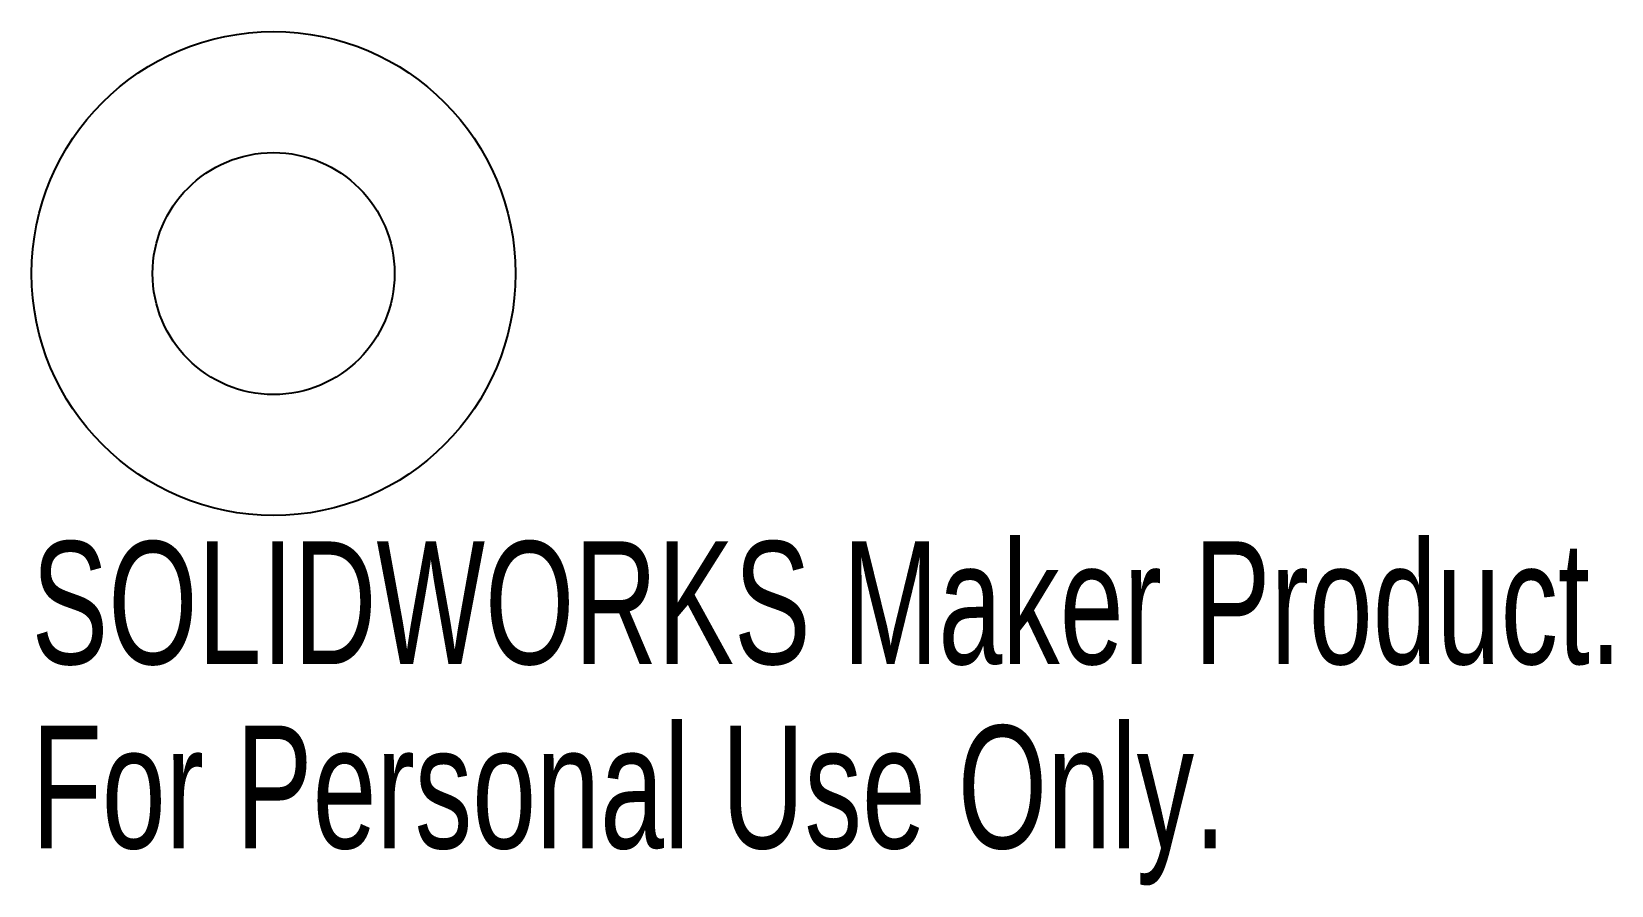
# Model space of a CAD drawing. Header units: inches. Extents: x -0.38 to 2.07, y -0.95 to 0.38.
import ezdxf

# ---------------------------------------------------------------- set-up
doc = ezdxf.new("R2010")
doc.units = ezdxf.units.IN
doc.header["$MEASUREMENT"] = 0
doc.styles.add('SLDTEXTSTYLE0', font='TXT', dxfattribs={"width": 0.7})

msp = doc.modelspace()

# ---------------------------------------------------------------- linework, layer by layer
at = {"color": 7, "linetype": 'Continuous', "lineweight": 25}
for radius in [0.375, 0.1875]:
    msp.add_circle((0, 0), radius, dxfattribs=at)

# ---------------------------------------------------------------- texts
at = {"color": 7, "linetype": 'Continuous', "char_height": 0.1903, "attachment_point": 1, "style": 'SLDTEXTSTYLE0'}
for s, insert in [('SOLIDWORKS Maker Product.', (-0.375, -0.4151)), ('For Personal Use Only.', (-0.375, -0.7006))]:
    msp.add_mtext(s, dxfattribs=dict(at, insert=insert))

doc.saveas('drawing.dxf')
